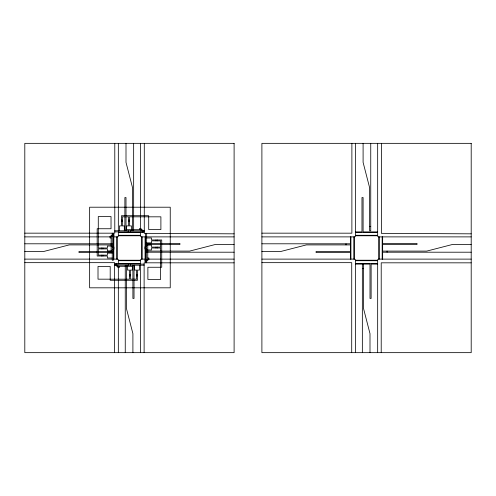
<?xml version="1.0" encoding="UTF-8"?>
<svg xmlns="http://www.w3.org/2000/svg" width="496" height="496" viewBox="0 0 496 496"><rect width="100%" height="100%" fill="white"/><g stroke="black" fill="none" stroke-linecap="round" stroke-linejoin="round"><path stroke-width="0.74" d="M114.613 352.656L114.632 262.663L24.8 262.663M234.106 233.833L144.274 233.337L144.293 143.344M351.707 352.656L351.726 262.663L261.894 262.663M381.387 143.344L381.368 233.337L471.2 233.833M132.55 207.21L89.64 207.21L89.64 243.796M133.653 207.21L170.24 207.21L170.24 251.094M132.55 216.826L129.444 216.826L129.444 225.916L131.44 225.916L131.44 230.789M133.653 216.826L160.896 216.826L160.896 229.567L148.707 229.567L148.707 215.717L121.439 215.717L121.439 225.916L119.443 225.916L119.443 230.789M121.439 220.15L122.326 220.15M128.557 220.15L129.444 220.15M121.439 221.483L122.326 221.483M128.557 221.483L129.444 221.483M369.638 226.356L370.748 226.356M126.003 229.679L142.234 229.679L142.234 232.45M114.787 230.789L144.274 230.789M114.787 231.892L140.573 231.892L140.573 235.774A1.11 1.11 0 0 0 141.682 236.883L141.682 259.117A1.11 1.11 0 0 0 140.573 260.226L118.333 260.226A1.11 1.11 0 0 0 117.23 259.117L117.23 236.883A1.11 1.11 0 0 0 118.333 235.774L140.573 235.774M142.792 231.892L144.274 231.892M355.427 231.892L361.975 231.892L361.975 197.551L363.097 197.551L363.097 231.892L377.667 231.892M118.333 232.37L140.573 232.37M355.427 232.37L377.667 232.37M24.8 233.163L114.787 233.182L114.787 143.344M261.894 233.163L351.881 233.182L351.881 143.344M112.239 234.112L113.9 234.112L113.9 236.325L110.025 236.325L110.025 237.987L111.135 237.987M113.9 235.222L111.135 235.222L111.135 251.453M118.333 235.296L140.573 235.296M355.427 235.296L377.667 235.296M261.894 236.883L354.318 236.883A1.11 1.11 0 0 0 355.427 235.774L377.667 235.774A1.11 1.11 0 0 0 378.77 236.883L471.2 236.883M24.8 236.883L97.173 236.883M98.282 236.883L110.379 236.883M117.23 236.883L113.348 236.883L113.348 260.226L112.239 260.226L112.239 233.182M141.682 236.883L145.557 236.883M146.667 236.883L234.106 236.883M146.667 237.987L151.54 237.987L151.54 239.983L161.733 239.983L161.733 267.257L147.882 267.257L147.882 279.44L160.623 279.44L160.623 252.204M146.667 242.866L151.54 242.866L151.54 240.87L160.623 240.87L160.623 247.107L151.54 247.107L151.54 245.111L146.667 245.111M146.667 243.424L160.623 243.424M161.733 243.424L179.905 243.424L179.905 244.547L161.733 244.547M24.8 243.796L112.239 243.796M261.894 243.796L350.443 243.796M146.667 244.547L160.623 244.547M234.106 244.547L215.103 244.547L189.677 251.094L146.667 251.094M471.2 244.547L452.197 244.547L426.771 251.094L382.652 251.094M112.239 244.906L69.229 244.906L43.803 251.453L24.8 251.453M350.443 244.906L306.323 244.906L280.897 251.453L261.894 251.453M112.239 246.016L107.365 246.016L107.365 248.006L98.282 248.006L98.282 216.56L111.023 216.56L111.023 228.743L97.173 228.743L97.173 243.796M146.667 246.766L145.006 246.766L145.006 248.98L146.667 248.98M112.239 247.02L113.9 247.02L113.9 249.234L112.239 249.234M146.667 249.984L151.54 249.984L151.54 247.994L160.623 247.994L160.623 251.094M112.239 250.889L107.365 250.889L107.365 248.893L98.282 248.893L98.282 255.13L107.365 255.13L107.365 253.134L112.239 253.134M97.173 251.453L79 251.453L79 252.576L97.173 252.576M98.282 251.453L112.239 251.453M350.443 251.453L316.095 251.453L316.095 252.576L350.443 252.576M146.667 252.204L234.106 252.204M382.652 252.204L471.2 252.204M98.282 252.576L112.239 252.576M112.239 258.013L107.365 258.013L107.365 256.017L97.173 256.017L97.173 244.906M147.771 258.013L148.881 258.013L148.881 259.675L145.006 259.675L145.006 261.888L146.667 261.888M24.8 259.117L112.239 259.117M113.348 259.117L117.23 259.117M141.682 259.117L145.557 259.117L145.557 233.343M148.527 259.117L160.623 259.117M161.733 259.117L234.106 259.117M261.894 259.117L354.318 259.117A1.11 1.11 0 0 1 355.427 260.226L355.427 352.656M377.667 352.656L377.667 260.226A1.11 1.11 0 0 1 378.77 259.117L471.2 259.117M355.427 260.226L377.667 260.226M118.333 260.704L140.573 260.704M355.427 260.704L377.667 260.704M145.006 260.778L147.771 260.778L147.771 244.547M471.2 262.837L381.213 262.818L381.213 352.656M234.106 262.837L144.119 262.818L144.119 352.656M118.333 263.63L140.573 263.63M355.427 263.63L377.667 263.63M114.632 264.108L116.114 264.108M144.119 264.108L118.333 264.108L118.333 260.226M355.427 264.108L369.997 264.108L369.997 298.449L371.12 298.449L371.12 264.108L377.667 264.108M114.632 265.211L144.119 265.211M132.903 266.321L116.672 266.321L116.672 263.55M362.347 268.534L363.45 268.534M129.462 274.517L130.349 274.517M136.586 274.517L137.473 274.517M129.462 275.85L130.349 275.85M136.586 275.85L137.473 275.85M125.252 279.174L98.01 279.174L98.01 266.433L110.199 266.433L110.199 280.283L137.473 280.283L137.473 270.084L139.463 270.084L139.463 265.211M126.362 279.174L129.462 279.174L129.462 270.084L127.466 270.084L127.466 265.211M125.252 287.816L89.64 287.816L89.64 244.906M126.362 287.816L170.24 287.816L170.24 252.204M387.085 251.094L387.085 252.204M382.652 236.883L382.652 243.424L417 243.424L417 244.547L382.652 244.547L382.652 259.117M382.174 236.883L382.174 259.117M379.248 236.883L379.248 259.117M378.77 236.883L378.77 259.117M377.667 143.344L377.667 235.774M370.748 143.344L370.748 230.789L369.638 230.789L369.638 187.779L363.097 162.347L363.097 143.344M369.997 352.656L369.997 333.653L363.45 308.221L363.45 264.108M362.347 264.108L362.347 352.656M355.427 143.344L355.427 235.774M354.318 236.883L354.318 259.117M353.846 236.883L353.846 259.117M350.92 236.883L350.92 259.117M350.443 236.883L350.443 259.117M346.01 243.796L346.01 244.906M157.3 239.983L157.3 240.87M157.3 247.107L157.3 247.994M155.973 239.983L155.973 240.87M155.973 247.107L155.973 247.994M146.667 233.349L146.667 262.818M145.557 261.342L145.557 262.818M145.08 236.883L145.08 259.117M143.344 230.789L143.344 232.45L141.124 232.45L141.124 228.569L139.463 228.569L139.463 229.679M142.154 236.883L142.154 259.117M140.573 143.344L140.573 215.717M140.573 216.826L140.573 228.923M140.573 260.226L140.573 264.108M140.573 265.211L140.573 352.656M134.59 265.211L134.59 270.084L136.586 270.084L136.586 279.174L130.349 279.174L130.349 270.084L132.345 270.084L132.345 265.211M134.025 265.211L134.025 279.174M134.025 280.283L134.025 298.449L132.903 298.449L132.903 280.283M133.653 143.344L133.653 230.789M132.903 265.211L132.903 279.174M132.903 352.656L132.903 333.653L126.362 308.221L126.362 265.211M132.55 230.789L132.55 187.779L126.003 162.347L126.003 143.344M130.69 263.55L130.69 265.211M130.436 230.789L130.436 232.45L128.216 232.45L128.216 230.789M128.47 263.55L128.47 265.211M126.567 230.789L126.567 225.916L128.557 225.916L128.557 216.826L122.326 216.826L122.326 225.916L124.316 225.916L124.316 230.789M126.003 215.717L126.003 197.551L124.88 197.551L124.88 215.717M126.003 216.826L126.003 230.789M125.252 265.211L125.252 352.656M124.88 216.826L124.88 230.789M119.443 266.321L119.443 267.431L117.781 267.431L117.781 263.55L115.562 263.55L115.562 265.211M118.333 143.344L118.333 230.789M118.333 231.892L118.333 235.774M118.333 267.077L118.333 279.174M118.333 280.283L118.333 352.656M116.752 236.883L116.752 259.117M113.826 236.883L113.826 259.117M113.348 233.182L113.348 234.658M102.932 248.006L102.932 248.893M102.932 255.13L102.932 256.017M101.606 248.006L101.606 248.893M101.606 255.13L101.606 256.017M234.106 143.344L24.8 143.344L24.8 352.656L234.106 352.656L234.106 143.344M471.2 143.344L261.894 143.344L261.894 352.656L471.2 352.656L471.2 143.344"/></g></svg>
